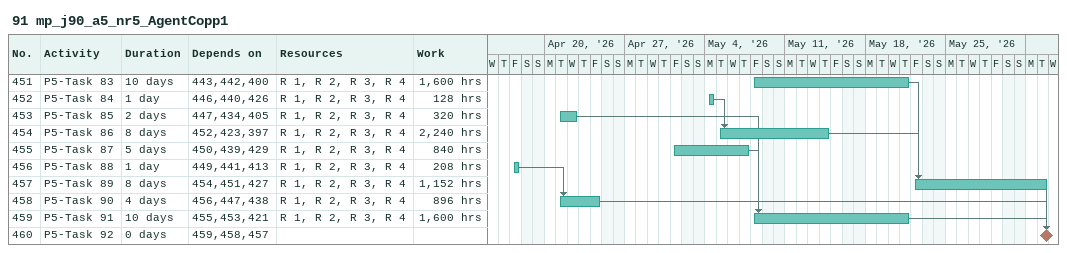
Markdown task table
91 mp_j90_a5_nr5_AgentCopp1

| ID | Task | Duration | Start | Finish | Predecessors | Resources | Work (h) |
|---|---|---|---|---|---|---|---|
| 451 | P5-Task 83 | 10d | 2026-05-08 | 2026-05-21 | 443, 442, 400 | R 1, R 2, R 3, R 4 | 1600 |
| 452 | P5-Task 84 | 1d | 2026-05-04 | 2026-05-04 | 446, 440, 426 | R 1, R 2, R 3, R 4 | 128 |
| 453 | P5-Task 85 | 2d | 2026-04-21 | 2026-04-22 | 447, 434, 405 | R 1, R 2, R 3, R 4 | 320 |
| 454 | P5-Task 86 | 8d | 2026-05-05 | 2026-05-14 | 452, 423, 397 | R 1, R 2, R 3, R 4 | 2240 |
| 455 | P5-Task 87 | 5d | 2026-05-01 | 2026-05-07 | 450, 439, 429 | R 1, R 2, R 3, R 4 | 840 |
| 456 | P5-Task 88 | 1d | 2026-04-17 | 2026-04-17 | 449, 441, 413 | R 1, R 2, R 3, R 4 | 208 |
| 457 | P5-Task 89 | 8d | 2026-05-22 | 2026-06-02 | 454, 451, 427 | R 1, R 2, R 3, R 4 | 1152 |
| 458 | P5-Task 90 | 4d | 2026-04-21 | 2026-04-24 | 456, 447, 438 | R 1, R 2, R 3, R 4 | 896 |
| 459 | P5-Task 91 | 10d | 2026-05-08 | 2026-05-21 | 455, 453, 421 | R 1, R 2, R 3, R 4 | 1600 |
| 460 | P5-Task 92 | 0d | 2026-06-02 | 2026-06-02 | 459, 458, 457 |  |  |
